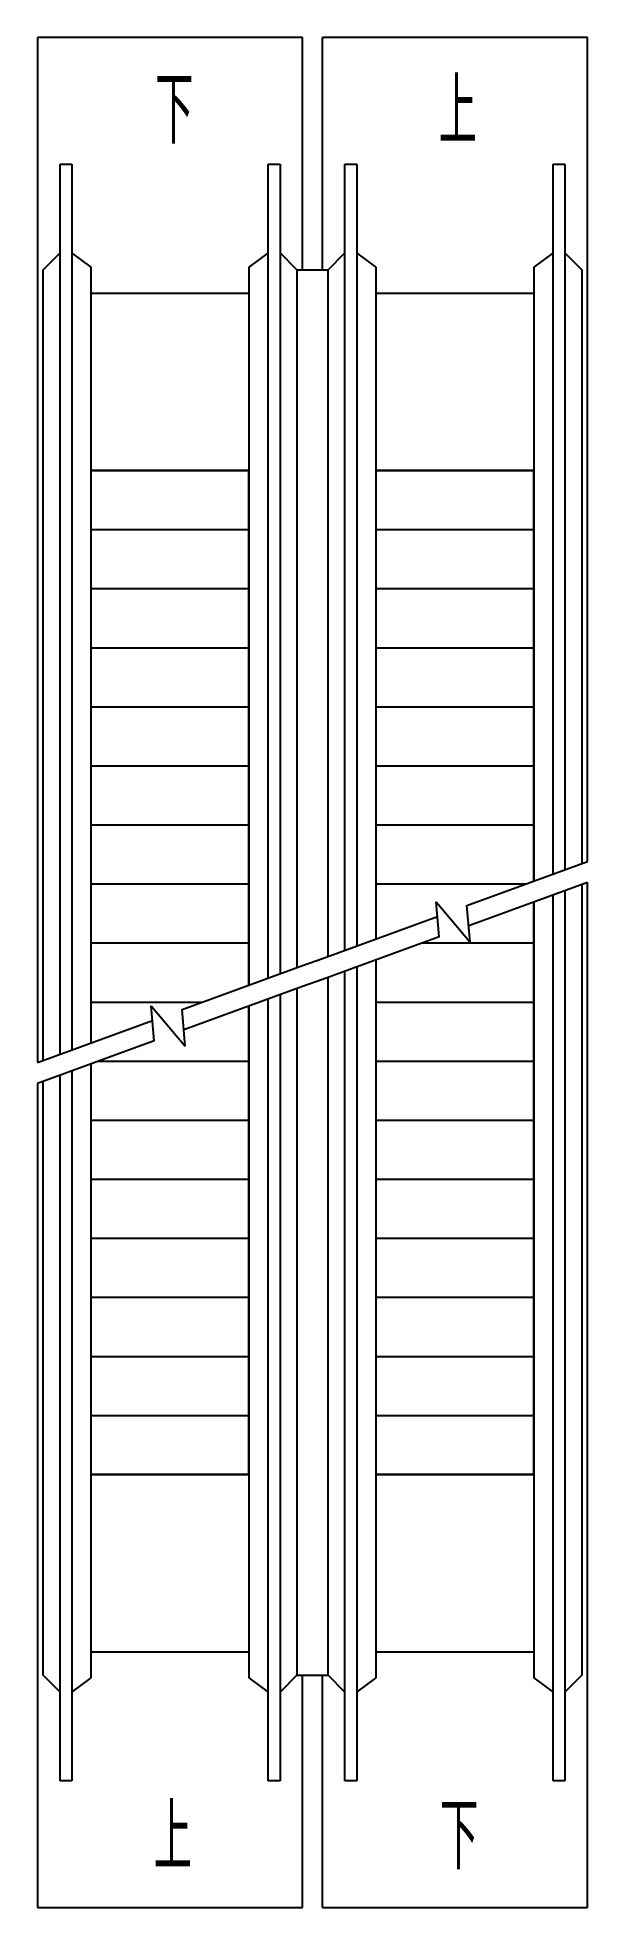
# Model space of a CAD drawing. Header units: millimetres. Extents: x 0 to 2796, y 0 to 9500.
import ezdxf

# ---------------------------------------------------------------- set-up
doc = ezdxf.new("R2010")
doc.units = ezdxf.units.MM
doc.layers.add('DIM_SYMB', color=3, linetype='Continuous')
doc.layers.add('STAIR', color=2, linetype='Continuous')
doc.styles.add('AEC_DIM', font='SIMPLEX', dxfattribs={"bigfont": 'GBCBIG'})

msp = doc.modelspace()

# ---------------------------------------------------------------- linework, layer by layer
at = {"layer": 'DIM_SYMB'}
for points in [[(674, 8855.5, 0, 0, 0), (674, 5085.9, 80, 0, 0), (674, 4785.9, 0, 0, 0)], [(2122, 5314.1, 0, 0, 0), (2122, 8555.5, 80, 0, 0), (2122, 8855.5, 0, 0, 0)], [(2122, 4714.1, 0, 0, 0), (2122, 944.5, 80, 0, 0), (2122, 644.5, 0, 0, 0)], [(674, 644.5, 0, 0, 0), (674, 3885.9, 80, 0, 0), (674, 4185.9, 0, 0, 0)]]:
    msp.add_lwpolyline(points, format="xyseb", dxfattribs=at)
at = {"layer": 'STAIR'}
for p, q in [((1348, 9500), (0, 9500)), ((0, 9500), (0, 4293.2)), ((1348, 8319.5), (1348, 9500)), ((2796, 9500), (1448, 9500)), ((1448, 8319.5), (1448, 9500)), ((2796, 5313.2), (2796, 9500)), ((115, 4335.2), (115, 8855.5)), ((115, 8855.5), (175, 8855.5)), ((175, 8855.5), (175, 4357.1)), ((1173, 8855.5), (1233, 8855.5)), ((1173, 4721.1), (1173, 8855.5)), ((1233, 8855.5), (1233, 4743)), ((1563, 4863.4), (1563, 8855.5)), ((1563, 8855.5), (1623, 8855.5)), ((1623, 8855.5), (1623, 4885.3)), ((2621, 8855.5), (2681, 8855.5)), ((2621, 5249.4), (2621, 8855.5)), ((2681, 8855.5), (2681, 5271.3)), ((29, 8319.5), (115, 8405.5)), ((274, 8332.8), (175, 8405.5)), ((1173, 8405.5), (1074, 8332.8)), ((1233, 8405.5), (1319, 8319.5)), ((1477, 8319.5), (1563, 8405.5)), ((1722, 8332.8), (1623, 8405.5)), ((2621, 8405.5), (2522, 8332.8)), ((2681, 8405.5), (2767, 8319.5)), ((29, 4303.8), (29, 8319.5)), ((274, 4393.2), (274, 8332.8)), ((1074, 8332.8), (1074, 4685)), ((1319, 8319.5), (1319, 4774.4)), ((1319, 8319.5), (1477, 8319.5)), ((1477, 4832), (1477, 8319.5)), ((1722, 4921.4), (1722, 8332.8)), ((2522, 8332.8), (2522, 5213.3)), ((2767, 8319.5), (2767, 5302.6)), ((274, 8200), (1074, 8200)), ((1722, 8200), (2522, 8200)), ((274, 4393.2), (274, 7300)), ((274, 7300), (1074, 7300)), ((1074, 7300), (274, 7300)), ((1074, 4685), (1074, 7300)), ((1722, 4921.4), (1722, 7300)), ((1722, 7300), (2522, 7300)), ((2522, 7300), (1722, 7300)), ((2522, 5213.3), (2522, 7300)), ((274, 7000), (1074, 7000)), ((1722, 7000), (2522, 7000)), ((274, 6700), (1074, 6700)), ((1722, 6700), (2522, 6700)), ((274, 6400), (1074, 6400)), ((1722, 6400), (2522, 6400)), ((274, 6100), (1074, 6100)), ((1722, 6100), (2522, 6100)), ((274, 5800), (1074, 5800)), ((1722, 5800), (2522, 5800)), ((274, 5500), (1074, 5500)), ((1722, 5500), (2522, 5500)), ((2183.1, 5089.6), (2796, 5313.2)), ((274, 5200), (1074, 5200)), ((1722, 5200), (2485.6, 5200)), ((2796, 5206.8), (2192.2, 4986.5)), ((2621, 644.5), (2621, 5142.9)), ((2681, 5164.8), (2681, 644.5)), ((2767, 5196.2), (2767, 1180.5)), ((2796, 0), (2796, 5206.8)), ((2042.2, 4931.8), (2026.5, 5109.5)), ((2026.5, 5109.5), (2199.5, 4903.6)), ((2199.5, 4903.6), (2183.1, 5089.6)), ((2522, 2200), (2522, 5106.8)), ((2522, 5106.8), (2522, 1167.3)), ((1448, 4821.5), (2033.1, 5034.9)), ((274, 4900), (1074, 4900)), ((2042.2, 4931.8), (1448, 4715)), ((1955.1, 4900), (2522, 4900)), ((735.1, 4561.4), (1348, 4785)), ((1348, 4785), (1448, 4821.5)), ((1563, 644.5), (1563, 4757)), ((1623, 4778.9), (1623, 644.5)), ((1722, 2200), (1722, 4815)), ((1722, 1167.3), (1722, 4815)), ((1348, 4678.5), (744.2, 4458.3)), ((1319, 4668), (1319, 1180.5)), ((1448, 4715), (1348, 4678.5)), ((1477, 1180.5), (1477, 4725.6)), ((274, 4600), (840.9, 4600)), ((594.2, 4403.5), (578.5, 4581.3)), ((578.5, 4581.3), (751.5, 4375.4)), ((751.5, 4375.4), (735.1, 4561.4)), ((1074, 2200), (1074, 4578.6)), ((1074, 4578.6), (1074, 1167.3)), ((1173, 644.5), (1173, 4614.7)), ((1233, 4636.6), (1233, 644.5)), ((1722, 4600), (2522, 4600)), ((0, 4293.2), (585.1, 4506.7)), ((594.2, 4403.5), (0, 4186.8)), ((274, 2200), (274, 4286.7)), ((274, 1167.3), (274, 4286.7)), ((310.4, 4300), (1074, 4300)), ((1722, 4300), (2522, 4300)), ((0, 4186.8), (0, 0)), ((29, 1180.5), (29, 4197.4)), ((115, 644.5), (115, 4228.7)), ((175, 4250.6), (175, 644.5)), ((274, 4000), (1074, 4000)), ((1722, 4000), (2522, 4000)), ((274, 3700), (1074, 3700)), ((1722, 3700), (2522, 3700)), ((274, 3400), (1074, 3400)), ((1722, 3400), (2522, 3400)), ((274, 3100), (1074, 3100)), ((1722, 3100), (2522, 3100)), ((274, 2800), (1074, 2800)), ((1722, 2800), (2522, 2800)), ((274, 2500), (1074, 2500)), ((1722, 2500), (2522, 2500)), ((274, 2200), (1074, 2200)), ((1074, 2200), (274, 2200)), ((1722, 2200), (2522, 2200)), ((2522, 2200), (1722, 2200)), ((274, 1300), (1074, 1300)), ((1722, 1300), (2522, 1300)), ((115, 1094.5), (29, 1180.5)), ((175, 1094.5), (274, 1167.3)), ((1074, 1167.3), (1173, 1094.5)), ((1319, 1180.5), (1233, 1094.5)), ((1319, 1180.5), (1477, 1180.5)), ((1348, 0), (1348, 1180.5)), ((1448, 0), (1448, 1180.5)), ((1563, 1094.5), (1477, 1180.5)), ((1623, 1094.5), (1722, 1167.3)), ((2522, 1167.3), (2621, 1094.5)), ((2767, 1180.5), (2681, 1094.5)), ((175, 644.5), (115, 644.5)), ((1233, 644.5), (1173, 644.5)), ((1623, 644.5), (1563, 644.5)), ((2681, 644.5), (2621, 644.5)), ((0, 0), (1348, 0)), ((1448, 0), (2796, 0))]:
    msp.add_line(p, q, dxfattribs=at)

# ---------------------------------------------------------------- texts
at = {"layer": 'DIM_SYMB', "color": 7, "style": 'AEC_DIM', "width": 0.8}
for s, p in [('上', (2038.6, 8955.5)), ('下', (598, 8960.5)), ('上', (590.6, 189.5)), ('下', (2046, 194.5))]:
    msp.add_text(s, height=337.6, dxfattribs=at).set_placement(p)

doc.saveas('drawing.dxf')
